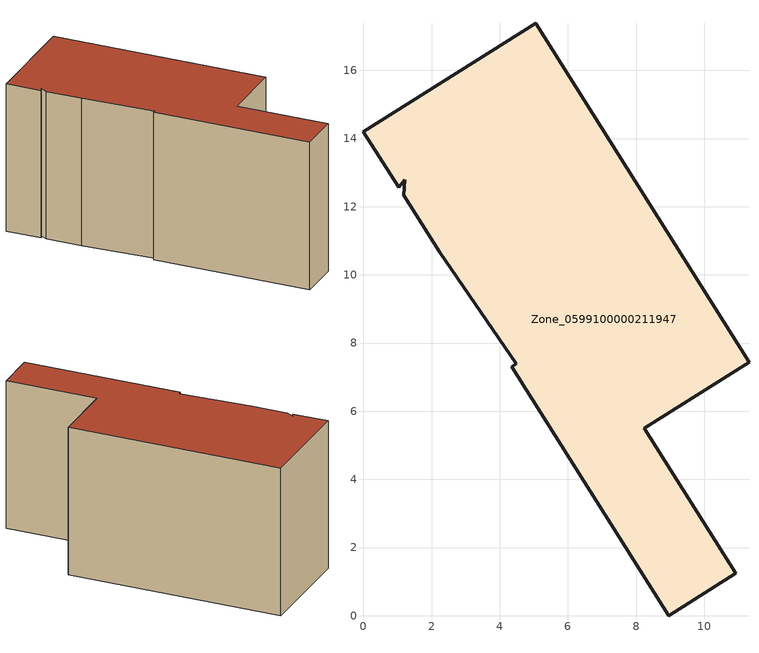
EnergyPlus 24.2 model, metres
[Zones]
Zone_0599100000211947
 floor ground (C_G): 10.92,1.24 8.95,0 4.35,7.3 4.49,7.39 2.23,10.67 1.18,12.33 1.21,12.79 1.03,12.56 0,14.2 5.05,17.38 11.31,7.43 8.24,5.5 z0
 wall outside (C_F): 5.05,17.38 0,14.2 1.03,12.56 1.21,12.79 1.18,12.33 2.23,10.67 4.49,7.39 4.35,7.3 8.95,0 10.92,1.24 8.24,5.5 11.31,7.43 5.05,17.38 z0:8.32
 roof outside (C_R): 2.23,10.67 4.49,7.39 4.35,7.3 8.95,0 10.92,1.24 8.24,5.5 11.31,7.43 5.05,17.38 0,14.2 1.03,12.56 1.21,12.79 1.18,12.33 z8.32
[BUILDING]
Pand.0599100000211947: North Axis=0; Terrain=City; Loads Convergence Tolerance Value=0.04; Temperature Convergence Tolerance Value=0.4; Solar Distribution=FullExterior; Maximum Number of Warmup Days=25; Minimum Number of Warmup Days=1
[Site:Location]
Rotterdam.The.Hague.AP_ZH_NLD Design_Conditions: Latitude=51.96; Longitude=4.45; Time Zone=1; Elevation=-4.5
[SITE:GROUNDTEMPERATURE:BUILDINGSURFACE]
18, 18, 18, 18, 18, 18, 18, 18, 18, 18, 18, 18
[MATERIAL] Thermal Absorptance=0.9; Solar Absorptance=0.7; Visible Absorptance=0.7
Name | Roughness | Thickness | Conductivity | Density | Specific Heat
G.TC.1975-1991 | MediumSmooth | 0.15 | 0.288461 | 540 | 1210
F.TC.1975-1991 | Rough | 0.3 | 0.230769 | 1920 | 840
R.TC.1975-1991 | MediumRough | 0.2 | 0.153846 | 1500 | 1000
[CONSTRUCTION]
C_G: G.TC.1975-1991
C_F: F.TC.1975-1991
C_R: R.TC.1975-1991
[ZONE]
Zone_0599100000211947: Type=1; Multiplier=1; Ceiling Height=Autocalculate; Volume=Autocalculate; Floor Area=autocalculate; Part of Total Floor Area=Yes
[ZONEINFILTRATION:DESIGNFLOWRATE]
Infil_Zone_0599100000211947: Zone or ZoneList or Space or SpaceList=Zone_0599100000211947; Schedule=AlwaysOn; Design Flow Rate Calculation Method=Flow/Area; Flow Rate per Floor Area=0.003; Constant Term Coefficient=1; Temperature Term Coefficient=0; Velocity Term Coefficient=0; Velocity Squared Term Coefficient=0
[HVACTEMPLATE:ZONE:IDEALLOADSAIRSYSTEM]
Zone_0599100000211947: Maximum Heating Supply Air Temperature=50; Minimum Cooling Supply Air Temperature=13; Maximum Heating Supply Air Humidity Ratio=0.0156; Minimum Cooling Supply Air Humidity Ratio=0.0077; Heating Limit=NoLimit; Cooling Limit=NoLimit; Dehumidification Control Type=ConstantSensibleHeatRatio; Cooling Sensible Heat Ratio=0.7; Dehumidification Setpoint=60; Humidification Control Type=None; Humidification Setpoint=30; Outdoor Air Method=None; Outdoor Air Flow Rate per Person=0.00944; Outdoor Air Flow Rate per Zone Floor Area=0; Outdoor Air Flow Rate per Zone=0; Demand Controlled Ventilation Type=None; Outdoor Air Economizer Type=NoEconomizer; Heat Recovery Type=None; Sensible Heat Recovery Effectiveness=0.7; Latent Heat Recovery Effectiveness=0.65
[ZONECONTROL:THERMOSTAT]
ThermostatControl_Zone_0599100000211947: Zone or ZoneList=Zone_0599100000211947; Control Type Schedule=DualSetpointControlType; Control 1=Thermostat_Zone_0599100000211947; Temperature Difference Between Cutout And Setpoint=0
[THERMOSTATSETPOINT:DUALSETPOINT]
Thermostat_Zone_0599100000211947: Heating Setpoint Temperature Schedule=HeatingSetpoint_Zone_0599100000211947; Cooling Setpoint Temperature Schedule=CoolingSetpoint_Zone_0599100000211947
[SCHEDULE:COMPACT]
HeatingSetpoint_Zone_0599100000211947: Through: 12/31, For: AllDays, Until: 24:00, 21
CoolingSetpoint_Zone_0599100000211947: Through: 12/31, For: AllDays, Until: 24:00, 24
DualSetpointControlType: Through: 12/31, For: AllDays, Until: 24:00, 4
AlwaysOn: Through: 12/31, For: AllDays, Until: 24:00, 1
